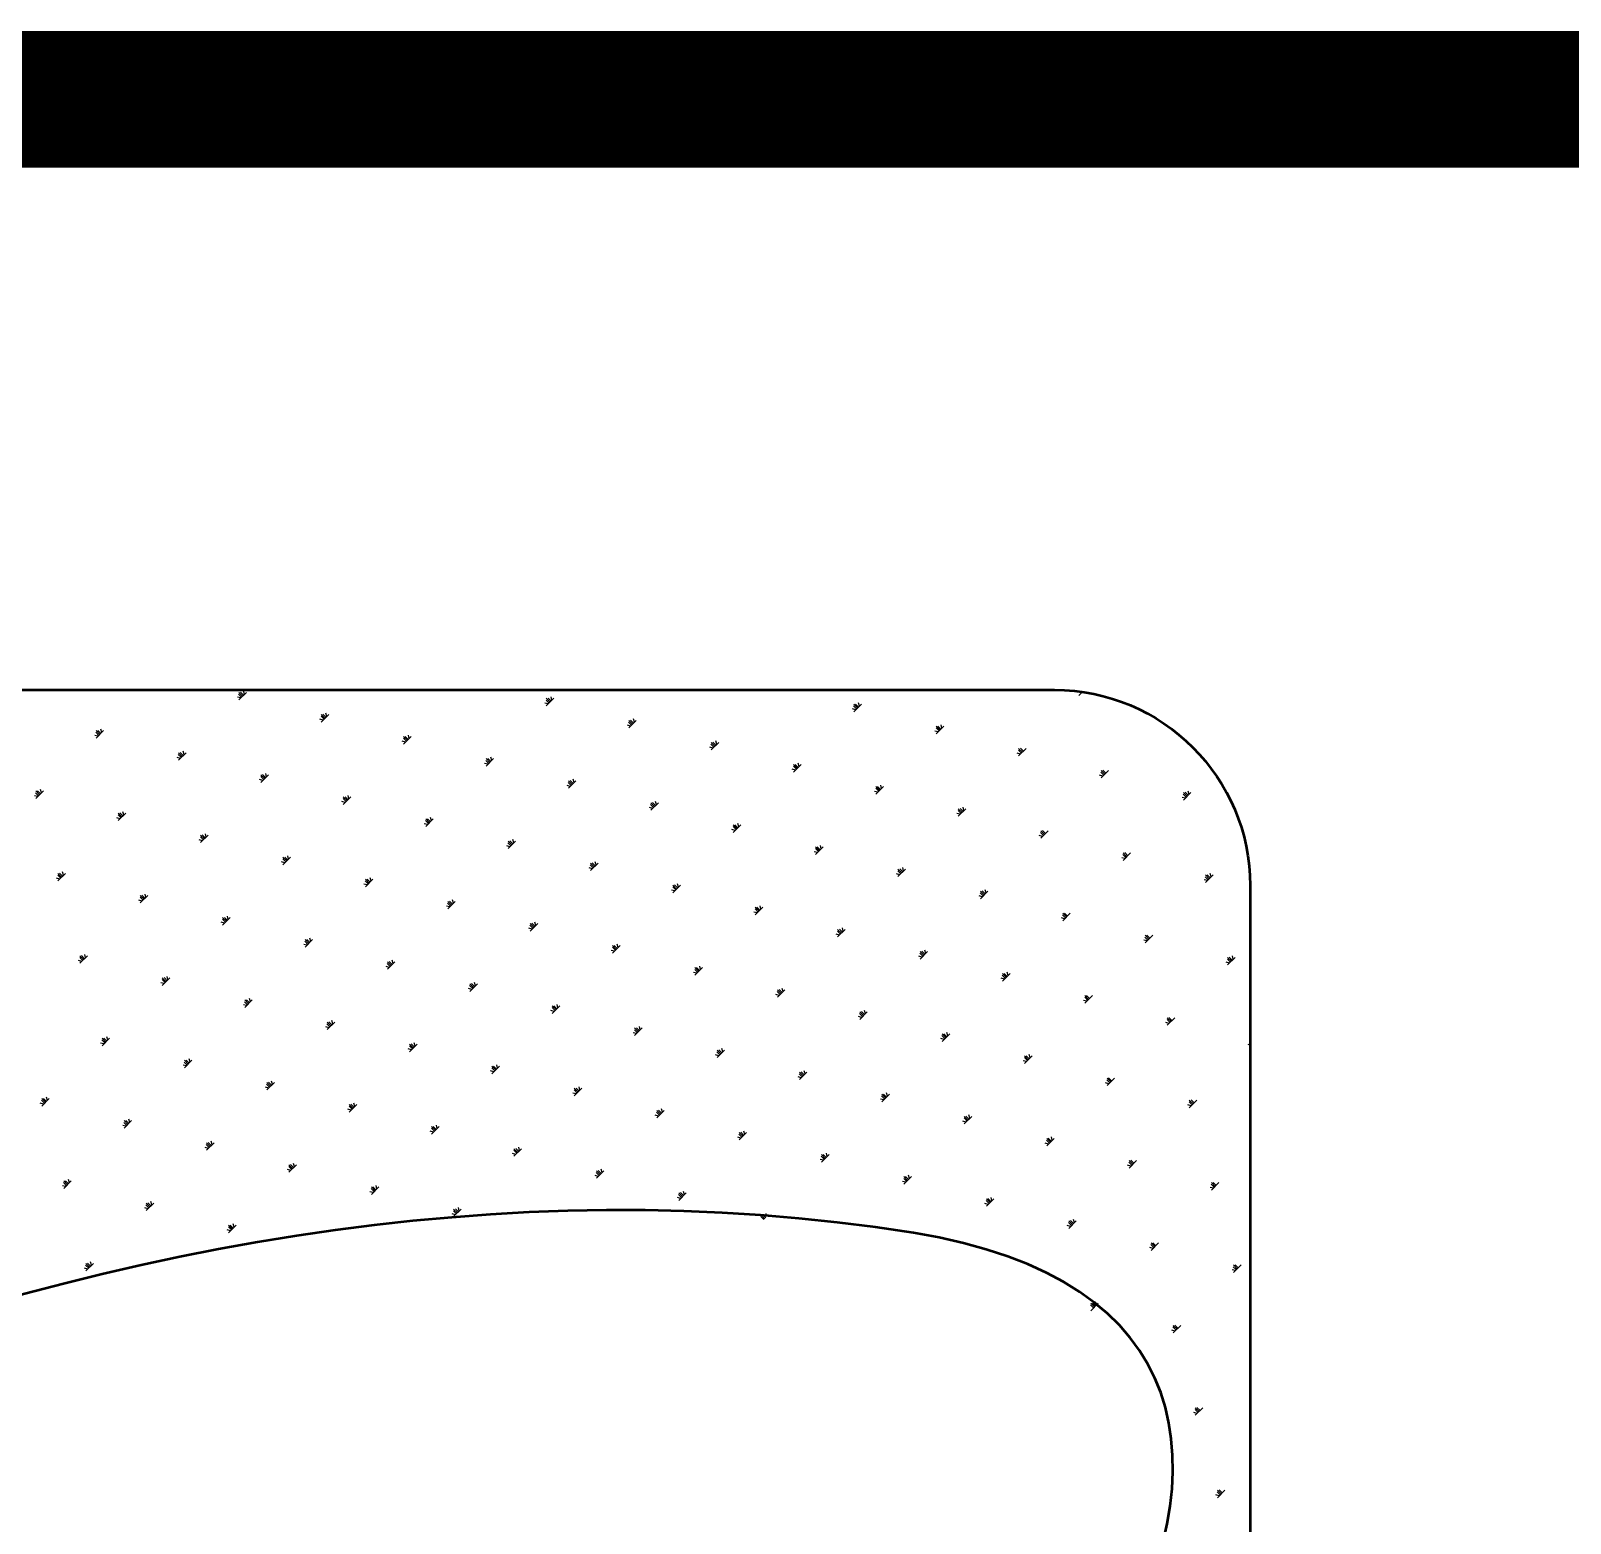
# Model space of a CAD drawing. Extents: x 962303 to 1579583, y -174742 to 224716.
# Drawn here: x 1574199 to 1575885, y 74199 to 75833 of the extents above; entities that cross this region are included whole.
import ezdxf

# ---------------------------------------------------------------- set-up
doc = ezdxf.new("R2010")
doc.units = 0
doc.header["$LTSCALE"] = 1000
doc.header["$MEASUREMENT"] = 0
doc.layers.add('PUB_TITLE', color=4, linetype='Continuous')

msp = doc.modelspace()

# ---------------------------------------------------------------- linework, layer by layer
at = {"layer": 'PUB_TITLE', "color": 4}
for p, q in [((1574429.9, 75103.4), (1574426.6, 75106.7)), ((1574431, 75104.4), (1574426.8, 75108.6)), ((1574426.8, 75100.3), (1574435.1, 75108.6)), ((1574432, 75105.5), (1574428.7, 75108.8)), ((1574433, 75106.5), (1574432.1, 75110.1)), ((1575347.3, 75105.1), (1575351.3, 75109)), ((1575350.4, 75108.2), (1575349.2, 75109.3)), ((1574428.9, 75102.4), (1574425.3, 75103.3)), ((1574765.8, 75095.9), (1574762.2, 75096.9)), ((1574766.8, 75096.9), (1574763.5, 75100.2)), ((1574767.9, 75098), (1574763.7, 75102.1)), ((1574763.7, 75093.8), (1574772, 75102.1)), ((1574768.9, 75099), (1574765.6, 75102.3)), ((1574769.9, 75100), (1574769, 75103.6)), ((1575102.7, 75089.4), (1575099.1, 75090.4)), ((1575103.7, 75090.4), (1575100.4, 75093.8)), ((1575104.8, 75091.5), (1575100.7, 75095.6)), ((1575100.7, 75087.3), (1575108.9, 75095.6)), ((1575105.8, 75092.5), (1575102.5, 75095.8)), ((1575106.8, 75093.5), (1575105.9, 75097.2)), ((1574519.2, 75078.2), (1574515.6, 75079.2)), ((1574520.2, 75079.2), (1574516.9, 75082.5)), ((1574521.2, 75080.3), (1574517.1, 75084.4)), ((1574517.1, 75076.1), (1574525.4, 75084.4)), ((1574522.3, 75081.3), (1574519, 75084.6)), ((1574523.3, 75082.3), (1574522.3, 75085.9)), ((1574856.1, 75071.7), (1574852.5, 75072.7)), ((1574857.1, 75072.7), (1574853.8, 75076)), ((1574858.1, 75073.8), (1574854, 75077.9)), ((1574854, 75069.6), (1574862.3, 75077.9)), ((1574859.2, 75074.8), (1574855.9, 75078.1)), ((1574860.2, 75075.8), (1574859.2, 75079.4)), ((1575195.1, 75067.3), (1575190.9, 75071.4)), ((1575190.9, 75063.2), (1575199.2, 75071.4)), ((1575196.1, 75068.3), (1575192.8, 75071.6)), ((1575197.1, 75069.4), (1575196.2, 75073)), ((1574272.5, 75060.5), (1574268.9, 75061.4)), ((1574273.6, 75061.5), (1574270.3, 75064.8)), ((1574274.6, 75062.5), (1574270.5, 75066.7)), ((1574270.5, 75058.4), (1574278.7, 75066.7)), ((1574275.6, 75063.6), (1574272.3, 75066.9)), ((1574276.7, 75064.6), (1574275.7, 75068.2)), ((1574609.5, 75054), (1574605.8, 75055)), ((1574610.5, 75055), (1574607.2, 75058.3)), ((1574611.5, 75056.1), (1574607.4, 75060.2)), ((1574607.4, 75051.9), (1574615.6, 75060.2)), ((1574612.5, 75057.1), (1574609.2, 75060.4)), ((1574613.6, 75058.1), (1574612.6, 75061.7)), ((1574948.4, 75049.6), (1574944.3, 75053.7)), ((1574944.3, 75045.5), (1574952.6, 75053.7)), ((1574949.5, 75050.6), (1574946.2, 75053.9)), ((1574950.5, 75051.6), (1574949.5, 75055.3)), ((1575193, 75065.2), (1575189.4, 75066.2)), ((1575194, 75066.3), (1575190.7, 75069.6)), ((1574362.8, 75036.3), (1574359.2, 75037.3)), ((1574363.9, 75037.3), (1574360.5, 75040.6)), ((1574364.9, 75038.4), (1574360.8, 75042.5)), ((1574360.8, 75034.2), (1574369, 75042.5)), ((1574365.9, 75039.4), (1574362.6, 75042.7)), ((1574366.9, 75040.4), (1574366, 75044)), ((1574703.9, 75033.9), (1574702.9, 75037.6)), ((1574946.4, 75047.5), (1574942.7, 75048.5)), ((1574947.4, 75048.6), (1574944.1, 75051.9)), ((1575283.3, 75041), (1575279.7, 75042)), ((1575284.3, 75042.1), (1575281, 75045.4)), ((1575285.3, 75043.1), (1575281.2, 75047.2)), ((1575281.2, 75039), (1575289.5, 75047.2)), ((1575286.4, 75044.1), (1575283.1, 75047.4)), ((1574457.2, 75016.2), (1574456.3, 75019.8)), ((1574699.7, 75029.8), (1574696.1, 75030.8)), ((1574700.8, 75030.8), (1574697.5, 75034.1)), ((1574701.8, 75031.9), (1574697.7, 75036)), ((1574697.7, 75027.7), (1574705.9, 75036)), ((1574702.8, 75032.9), (1574699.5, 75036.2)), ((1575036.6, 75023.3), (1575033, 75024.3)), ((1575037.7, 75024.4), (1575034.4, 75027.7)), ((1575038.7, 75025.4), (1575034.6, 75029.5)), ((1575034.6, 75021.3), (1575042.8, 75029.5)), ((1575039.7, 75026.4), (1575036.4, 75029.7)), ((1575040.8, 75027.5), (1575039.8, 75031.1)), ((1575374.6, 75017.9), (1575371.3, 75021.2)), ((1575375.6, 75018.9), (1575371.5, 75023)), ((1575371.5, 75014.8), (1575379.7, 75023)), ((1575376.6, 75019.9), (1575373.3, 75023.3)), ((1574453.1, 75012.1), (1574449.5, 75013.1)), ((1574454.1, 75013.1), (1574450.8, 75016.4)), ((1574455.2, 75014.2), (1574451, 75018.3)), ((1574451, 75010), (1574459.3, 75018.3)), ((1574456.2, 75015.2), (1574452.9, 75018.5)), ((1574790, 75005.6), (1574786.4, 75006.6)), ((1574791, 75006.7), (1574787.7, 75010)), ((1574792.1, 75007.7), (1574787.9, 75011.8)), ((1574787.9, 75003.6), (1574796.2, 75011.8)), ((1574793.1, 75008.7), (1574789.8, 75012)), ((1574794.1, 75009.8), (1574793.2, 75013.4)), ((1575127.9, 75000.2), (1575124.6, 75003.5)), ((1575129, 75001.2), (1575124.8, 75005.3)), ((1575124.8, 74997.1), (1575133.1, 75005.3)), ((1575130, 75002.2), (1575126.7, 75005.5)), ((1575131, 75003.3), (1575130.1, 75006.9)), ((1575373.5, 75016.8), (1575369.9, 75017.8)), ((1574206.5, 74994.4), (1574202.8, 74995.4)), ((1574207.5, 74995.4), (1574204.2, 74998.7)), ((1574208.5, 74996.5), (1574204.4, 75000.6)), ((1574204.4, 74992.3), (1574212.7, 75000.6)), ((1574209.6, 74997.5), (1574206.3, 75000.8)), ((1574210.6, 74998.5), (1574209.6, 75002.1)), ((1574543.4, 74987.9), (1574539.8, 74988.9)), ((1574544.4, 74988.9), (1574541.1, 74992.3)), ((1574545.4, 74990), (1574541.3, 74994.1)), ((1574541.3, 74985.8), (1574549.6, 74994.1)), ((1574546.5, 74991), (1574543.2, 74994.3)), ((1574547.5, 74992), (1574546.5, 74995.7)), ((1574882.3, 74983.5), (1574878.2, 74987.6)), ((1574878.2, 74979.4), (1574886.5, 74987.6)), ((1574883.4, 74984.5), (1574880.1, 74987.8)), ((1574884.4, 74985.6), (1574883.4, 74989.2)), ((1575126.9, 74999.1), (1575123.3, 75000.1)), ((1575463.8, 74992.7), (1575460.2, 74993.6)), ((1575464.8, 74993.7), (1575461.5, 74997)), ((1575465.9, 74994.7), (1575461.7, 74998.9)), ((1575461.7, 74990.6), (1575470, 74998.9)), ((1575466.9, 74995.8), (1575463.6, 74999.1)), ((1575467.9, 74996.8), (1575467, 75000.4)), ((1574296.7, 74970.2), (1574293.1, 74971.2)), ((1574297.8, 74971.2), (1574294.5, 74974.5)), ((1574298.8, 74972.3), (1574294.7, 74976.4)), ((1574294.7, 74968.1), (1574302.9, 74976.4)), ((1574299.8, 74973.3), (1574296.5, 74976.6)), ((1574300.9, 74974.3), (1574299.9, 74977.9)), ((1574635.7, 74965.8), (1574631.6, 74969.9)), ((1574631.6, 74961.7), (1574639.8, 74969.9)), ((1574636.7, 74966.8), (1574633.4, 74970.1)), ((1574637.8, 74967.9), (1574636.8, 74971.5)), ((1574880.3, 74981.4), (1574876.7, 74982.4)), ((1574881.3, 74982.5), (1574878, 74985.8)), ((1575217.2, 74975), (1575213.6, 74975.9)), ((1575218.2, 74976), (1575214.9, 74979.3)), ((1575219.2, 74977), (1575215.1, 74981.1)), ((1575215.1, 74972.9), (1575223.4, 74981.1)), ((1575220.3, 74978), (1575217, 74981.4)), ((1575221.3, 74979.1), (1575220.3, 74982.7)), ((1574389.1, 74948.1), (1574384.9, 74952.2)), ((1574384.9, 74944), (1574393.2, 74952.2)), ((1574390.1, 74949.1), (1574386.8, 74952.4)), ((1574391.1, 74950.1), (1574390.2, 74953.8)), ((1574633.6, 74963.7), (1574630, 74964.7)), ((1574634.7, 74964.8), (1574631.4, 74968.1)), ((1574970.5, 74957.2), (1574966.9, 74958.2)), ((1574971.6, 74958.3), (1574968.3, 74961.6)), ((1574972.6, 74959.3), (1574968.5, 74963.4)), ((1574968.5, 74955.2), (1574976.7, 74963.4)), ((1574973.6, 74960.3), (1574970.3, 74963.6)), ((1574974.7, 74961.4), (1574973.7, 74965)), ((1575308.5, 74951.8), (1575305.2, 74955.1)), ((1575309.5, 74952.8), (1575305.4, 74957)), ((1575305.4, 74948.7), (1575313.6, 74957)), ((1575310.6, 74953.9), (1575307.2, 74957.2)), ((1574387, 74946), (1574383.4, 74947)), ((1574388, 74947.1), (1574384.7, 74950.4)), ((1574723.9, 74939.5), (1574720.3, 74940.5)), ((1574724.9, 74940.6), (1574721.6, 74943.9)), ((1574726, 74941.6), (1574721.8, 74945.7)), ((1574721.8, 74937.5), (1574730.1, 74945.7)), ((1574727, 74942.6), (1574723.7, 74945.9)), ((1574728, 74943.7), (1574727.1, 74947.3)), ((1575061.9, 74934.1), (1575058.5, 74937.4)), ((1575062.9, 74935.1), (1575058.8, 74939.3)), ((1575058.8, 74931), (1575067, 74939.3)), ((1575063.9, 74936.2), (1575060.6, 74939.5)), ((1575065, 74937.2), (1575064, 74940.8)), ((1575307.5, 74950.8), (1575303.8, 74951.7)), ((1574477.3, 74921.8), (1574473.7, 74922.8)), ((1574478.3, 74922.9), (1574475, 74926.2)), ((1574479.3, 74923.9), (1574475.2, 74928)), ((1574475.2, 74919.8), (1574483.5, 74928)), ((1574480.4, 74924.9), (1574477.1, 74928.2)), ((1574481.4, 74926), (1574480.4, 74929.6)), ((1574815.2, 74916.4), (1574811.9, 74919.7)), ((1574816.3, 74917.4), (1574812.1, 74921.5)), ((1574812.1, 74913.3), (1574820.4, 74921.5)), ((1574817.3, 74918.4), (1574814, 74921.8)), ((1574818.3, 74919.5), (1574817.4, 74923.1)), ((1575060.8, 74933.1), (1575057.2, 74934)), ((1575397.7, 74926.6), (1575394.1, 74927.5)), ((1575398.8, 74927.6), (1575395.5, 74930.9)), ((1575399.8, 74928.6), (1575395.7, 74932.8)), ((1575395.7, 74924.5), (1575403.9, 74932.8)), ((1575400.8, 74929.7), (1575397.5, 74933)), ((1574230.6, 74904.1), (1574227, 74905.1)), ((1574231.7, 74905.2), (1574228.4, 74908.5)), ((1574232.7, 74906.2), (1574228.6, 74910.3)), ((1574228.6, 74902.1), (1574236.8, 74910.3)), ((1574233.7, 74907.2), (1574230.4, 74910.5)), ((1574234.8, 74908.3), (1574233.8, 74911.9)), ((1574568.6, 74898.7), (1574565.3, 74902)), ((1574569.6, 74899.7), (1574565.5, 74903.8)), ((1574565.5, 74895.6), (1574573.8, 74903.8)), ((1574570.7, 74900.7), (1574567.3, 74904)), ((1574571.7, 74901.8), (1574570.7, 74905.4)), ((1574814.2, 74915.3), (1574810.6, 74916.3)), ((1575151.1, 74908.9), (1575147.5, 74909.8)), ((1575152.1, 74909.9), (1575148.8, 74913.2)), ((1575153.2, 74910.9), (1575149, 74915.1)), ((1575149, 74906.8), (1575157.3, 74915.1)), ((1575154.2, 74912), (1575150.9, 74915.3)), ((1575155.2, 74913), (1575154.3, 74916.6)), ((1575488, 74902.4), (1575484.4, 74903.4)), ((1575489, 74903.4), (1575485.7, 74906.7)), ((1575490.1, 74904.5), (1575485.9, 74908.6)), ((1575485.9, 74900.3), (1575494.2, 74908.6)), ((1575491.1, 74905.5), (1575487.8, 74908.8)), ((1575492.1, 74906.5), (1575491.2, 74910.1)), ((1574323, 74882), (1574318.9, 74886.1)), ((1574318.9, 74877.9), (1574327.1, 74886.1)), ((1574324, 74883), (1574320.7, 74886.3)), ((1574325.1, 74884.1), (1574324.1, 74887.7)), ((1574567.6, 74897.6), (1574563.9, 74898.6)), ((1574904.5, 74891.2), (1574900.9, 74892.1)), ((1574905.5, 74892.2), (1574902.2, 74895.5)), ((1574906.5, 74893.2), (1574902.4, 74897.4)), ((1574902.4, 74889.1), (1574910.7, 74897.4)), ((1574907.6, 74894.3), (1574904.3, 74897.6)), ((1574908.6, 74895.3), (1574907.6, 74898.9)), ((1575241.4, 74884.7), (1575237.8, 74885.6)), ((1575242.4, 74885.7), (1575239.1, 74889)), ((1575243.4, 74886.7), (1575239.3, 74890.9)), ((1575239.3, 74882.6), (1575247.6, 74890.9)), ((1575244.5, 74887.8), (1575241.2, 74891.1)), ((1575245.5, 74888.8), (1575244.5, 74892.4)), ((1574320.9, 74879.9), (1574317.3, 74880.9)), ((1574322, 74881), (1574318.7, 74884.3)), ((1574657.8, 74873.5), (1574654.2, 74874.4)), ((1574658.9, 74874.5), (1574655.6, 74877.8)), ((1574659.9, 74875.5), (1574655.8, 74879.6)), ((1574655.8, 74871.4), (1574664, 74879.6)), ((1574660.9, 74876.5), (1574657.6, 74879.9)), ((1574662, 74877.6), (1574661, 74881.2)), ((1574994.7, 74867), (1574991.1, 74867.9)), ((1574995.8, 74868), (1574992.5, 74871.3)), ((1574996.8, 74869), (1574992.7, 74873.2)), ((1574992.7, 74864.9), (1575000.9, 74873.2)), ((1574997.8, 74870.1), (1574994.5, 74873.4)), ((1574998.9, 74871.1), (1574997.9, 74874.7)), ((1574411.2, 74855.7), (1574407.6, 74856.7)), ((1574412.2, 74856.8), (1574408.9, 74860.1)), ((1574413.3, 74857.8), (1574409.1, 74861.9)), ((1574409.1, 74853.7), (1574417.4, 74861.9)), ((1574414.3, 74858.8), (1574411, 74862.1)), ((1574415.3, 74859.9), (1574414.4, 74863.5)), ((1574749.1, 74850.3), (1574745.8, 74853.6)), ((1574750.2, 74851.3), (1574746, 74855.5)), ((1574746, 74847.2), (1574754.3, 74855.5)), ((1574751.2, 74852.4), (1574747.9, 74855.7)), ((1574752.2, 74853.4), (1574751.3, 74857)), ((1575331.6, 74860.5), (1575328, 74861.5)), ((1575332.7, 74861.5), (1575329.4, 74864.8)), ((1575333.7, 74862.6), (1575329.6, 74866.7)), ((1575329.6, 74858.4), (1575337.8, 74866.7)), ((1575334.7, 74863.6), (1575331.4, 74866.9)), ((1574502.5, 74832.6), (1574499.2, 74835.9)), ((1574503.5, 74833.6), (1574499.4, 74837.8)), ((1574499.4, 74829.5), (1574507.7, 74837.8)), ((1574504.6, 74834.7), (1574501.3, 74838)), ((1574505.6, 74835.7), (1574504.6, 74839.3)), ((1574748.1, 74849.3), (1574744.5, 74850.2)), ((1575085, 74842.8), (1575081.4, 74843.7)), ((1575086, 74843.8), (1575082.7, 74847.1)), ((1575087.1, 74844.8), (1575082.9, 74849)), ((1575082.9, 74840.7), (1575091.2, 74849)), ((1575088.1, 74845.9), (1575084.8, 74849.2)), ((1575089.1, 74846.9), (1575088.2, 74850.5)), ((1575421.9, 74836.3), (1575418.3, 74837.3)), ((1575422.9, 74837.3), (1575419.6, 74840.6)), ((1575424, 74838.4), (1575419.9, 74842.5)), ((1575419.9, 74834.2), (1575428.1, 74842.5)), ((1575425, 74839.4), (1575421.7, 74842.7)), ((1574255.9, 74814.9), (1574252.6, 74818.2)), ((1574256.9, 74815.9), (1574252.8, 74820)), ((1574252.8, 74811.8), (1574261, 74820)), ((1574257.9, 74816.9), (1574254.6, 74820.3)), ((1574259, 74818), (1574258, 74821.6)), ((1574501.5, 74831.6), (1574497.9, 74832.5)), ((1574838.4, 74825.1), (1574834.8, 74826)), ((1574839.4, 74826.1), (1574836.1, 74829.4)), ((1574840.4, 74827.1), (1574836.3, 74831.3)), ((1574836.3, 74823), (1574844.6, 74831.3)), ((1574841.5, 74828.2), (1574838.2, 74831.5)), ((1574842.5, 74829.2), (1574841.5, 74832.8)), ((1575175.3, 74818.6), (1575171.7, 74819.6)), ((1575176.3, 74819.6), (1575173, 74822.9)), ((1575177.3, 74820.7), (1575173.2, 74824.8)), ((1575173.2, 74816.5), (1575181.5, 74824.8)), ((1575178.4, 74821.7), (1575175.1, 74825)), ((1575179.4, 74822.7), (1575178.4, 74826.3)), ((1575514.3, 74814.2), (1575510.1, 74818.3)), ((1575510.1, 74810), (1575518.4, 74818.3)), ((1575515.3, 74815.2), (1575512, 74818.5)), ((1575516.3, 74816.2), (1575515.4, 74819.9)), ((1574254.8, 74813.8), (1574251.2, 74814.8)), ((1574591.7, 74807.4), (1574588.1, 74808.3)), ((1574592.8, 74808.4), (1574589.5, 74811.7)), ((1574593.8, 74809.4), (1574589.7, 74813.6)), ((1574589.7, 74805.3), (1574597.9, 74813.6)), ((1574594.8, 74810.5), (1574591.5, 74813.8)), ((1574595.9, 74811.5), (1574594.9, 74815.1)), ((1574928.7, 74800.9), (1574925, 74801.9)), ((1574929.7, 74801.9), (1574926.4, 74805.2)), ((1574930.7, 74803), (1574926.6, 74807.1)), ((1574926.6, 74798.8), (1574934.8, 74807.1)), ((1574931.7, 74804), (1574928.4, 74807.3)), ((1574932.8, 74805), (1574931.8, 74808.6)), ((1575267.6, 74796.5), (1575263.5, 74800.6)), ((1575263.5, 74792.3), (1575271.8, 74800.6)), ((1575268.7, 74797.5), (1575265.4, 74800.8)), ((1575269.7, 74798.5), (1575268.7, 74802.1)), ((1575512.2, 74812.1), (1575508.6, 74813.1)), ((1575513.2, 74813.1), (1575509.9, 74816.4)), ((1574345.1, 74789.7), (1574341.5, 74790.6)), ((1574346.1, 74790.7), (1574342.8, 74794)), ((1574347.2, 74791.7), (1574343, 74795.9)), ((1574343, 74787.6), (1574351.3, 74795.9)), ((1574348.2, 74792.8), (1574344.9, 74796.1)), ((1574349.2, 74793.8), (1574348.3, 74797.4)), ((1574682, 74783.2), (1574678.4, 74784.1)), ((1574683.1, 74784.2), (1574679.7, 74787.5)), ((1574684.1, 74785.2), (1574680, 74789.4)), ((1574680, 74781.1), (1574688.2, 74789.4)), ((1574685.1, 74786.3), (1574681.8, 74789.6)), ((1574686.1, 74787.3), (1574685.2, 74790.9)), ((1575023.1, 74780.8), (1575022.1, 74784.4)), ((1575265.6, 74794.4), (1575261.9, 74795.4)), ((1575266.6, 74795.4), (1575263.3, 74798.7)), ((1574436.4, 74766.5), (1574433.1, 74769.8)), ((1574437.5, 74767.5), (1574433.3, 74771.7)), ((1574433.3, 74763.4), (1574441.6, 74771.7)), ((1574438.5, 74768.6), (1574435.2, 74771.9)), ((1574439.5, 74769.6), (1574438.5, 74773.2)), ((1574776.4, 74763.1), (1574775.5, 74766.7)), ((1575018.9, 74776.7), (1575015.3, 74777.7)), ((1575020, 74777.7), (1575016.7, 74781)), ((1575021, 74778.8), (1575016.9, 74782.9)), ((1575016.9, 74774.6), (1575025.1, 74782.9)), ((1575022, 74779.8), (1575018.7, 74783.1)), ((1575355.8, 74770.2), (1575352.2, 74771.2)), ((1575356.9, 74771.2), (1575353.6, 74774.6)), ((1575357.9, 74772.3), (1575353.8, 74776.4)), ((1575353.8, 74768.2), (1575362, 74776.4)), ((1575358.9, 74773.3), (1575355.6, 74776.6)), ((1574435.4, 74765.5), (1574431.8, 74766.4)), ((1574772.3, 74759), (1574768.7, 74760)), ((1574773.3, 74760), (1574770, 74763.3)), ((1574774.4, 74761.1), (1574770.2, 74765.2)), ((1574770.2, 74756.9), (1574778.5, 74765.2)), ((1574775.4, 74762.1), (1574772.1, 74765.4)), ((1575109.2, 74752.5), (1575105.6, 74753.5)), ((1575110.2, 74753.5), (1575106.9, 74756.8)), ((1575111.3, 74754.6), (1575107.1, 74758.7)), ((1575107.1, 74750.4), (1575115.4, 74758.7)), ((1575112.3, 74755.6), (1575109, 74758.9)), ((1575113.3, 74756.6), (1575112.4, 74760.2)), ((1575447.1, 74747.1), (1575443.8, 74750.4)), ((1575448.2, 74748.1), (1575444, 74752.2)), ((1575444, 74744), (1575452.3, 74752.2)), ((1575449.2, 74749.1), (1575445.9, 74752.4)), ((1574525.7, 74741.3), (1574522, 74742.2)), ((1574526.7, 74742.3), (1574523.4, 74745.6)), ((1574527.7, 74743.3), (1574523.6, 74747.5)), ((1574523.6, 74739.2), (1574531.9, 74747.5)), ((1574528.8, 74744.4), (1574525.5, 74747.7)), ((1574529.8, 74745.4), (1574528.8, 74749)), ((1574862.6, 74734.8), (1574859, 74735.8)), ((1574863.6, 74735.8), (1574860.3, 74739.1)), ((1574864.6, 74736.9), (1574860.5, 74741)), ((1574860.5, 74732.7), (1574868.8, 74741)), ((1574865.7, 74737.9), (1574862.4, 74741.2)), ((1574866.7, 74738.9), (1574865.7, 74742.5)), ((1575201.5, 74730.4), (1575197.4, 74734.5)), ((1575197.4, 74726.3), (1575205.7, 74734.5)), ((1575202.6, 74731.4), (1575199.3, 74734.7)), ((1575203.6, 74732.4), (1575202.6, 74736.1)), ((1575446.1, 74746), (1575442.5, 74747)), ((1574279, 74723.6), (1574275.4, 74724.5)), ((1574280.1, 74724.6), (1574276.8, 74727.9)), ((1574281.1, 74725.6), (1574277, 74729.8)), ((1574277, 74721.5), (1574285.2, 74729.8)), ((1574282.1, 74726.7), (1574278.8, 74730)), ((1574283.2, 74727.7), (1574282.2, 74731.3)), ((1574615.9, 74717.1), (1574612.3, 74718.1)), ((1574617, 74718.1), (1574613.7, 74721.4)), ((1574618, 74719.2), (1574613.9, 74723.3)), ((1574613.9, 74715), (1574622.1, 74723.3)), ((1574619, 74720.2), (1574615.7, 74723.5)), ((1574620.1, 74721.2), (1574619.1, 74724.8)), ((1574954.9, 74712.7), (1574950.8, 74716.8)), ((1574950.8, 74708.5), (1574959, 74716.8)), ((1574955.9, 74713.7), (1574952.6, 74717)), ((1574957, 74714.7), (1574956, 74718.4)), ((1575199.5, 74728.3), (1575195.9, 74729.3)), ((1575200.5, 74729.4), (1575197.2, 74732.7)), ((1575534.9, 74722.2), (1575532.8, 74722.8)), ((1575534.9, 74725.4), (1575534.1, 74726.2)), ((1575534.9, 74727.5), (1575534.3, 74728)), ((1575534.3, 74719.8), (1575534.9, 74720.3)), ((1574369.3, 74699.4), (1574365.7, 74700.4)), ((1574370.3, 74700.4), (1574367, 74703.7)), ((1574371.4, 74701.5), (1574367.2, 74705.6)), ((1574367.2, 74697.3), (1574375.5, 74705.6)), ((1574372.4, 74702.5), (1574369.1, 74705.8)), ((1574373.4, 74703.5), (1574372.5, 74707.1)), ((1574709.3, 74696), (1574706, 74699.3)), ((1574710.3, 74697), (1574709.4, 74700.6)), ((1574952.8, 74710.6), (1574949.2, 74711.6)), ((1574953.9, 74711.6), (1574950.6, 74714.9)), ((1575289.7, 74704.1), (1575286.1, 74705.1)), ((1575290.8, 74705.2), (1575287.5, 74708.5)), ((1575291.8, 74706.2), (1575287.7, 74710.3)), ((1575287.7, 74702.1), (1575295.9, 74710.3)), ((1575292.8, 74707.2), (1575289.5, 74710.5)), ((1575293.9, 74708.3), (1575292.9, 74711.9)), ((1574463.7, 74679.3), (1574462.7, 74682.9)), ((1574706.2, 74692.9), (1574702.6, 74693.9)), ((1574707.2, 74693.9), (1574703.9, 74697.2)), ((1574708.3, 74695), (1574704.1, 74699.1)), ((1574704.1, 74690.8), (1574712.4, 74699.1)), ((1575043.1, 74686.4), (1575039.5, 74687.4)), ((1575044.1, 74687.5), (1575040.8, 74690.8)), ((1575045.2, 74688.5), (1575041, 74692.6)), ((1575041, 74684.4), (1575049.3, 74692.6)), ((1575046.2, 74689.5), (1575042.9, 74692.8)), ((1575047.2, 74690.6), (1575046.3, 74694.2)), ((1575381.1, 74681), (1575377.7, 74684.3)), ((1575382.1, 74682), (1575378, 74686.1)), ((1575378, 74677.9), (1575386.2, 74686.1)), ((1575383.1, 74683), (1575379.8, 74686.3)), ((1574459.6, 74675.2), (1574456, 74676.2)), ((1574460.6, 74676.2), (1574457.3, 74679.5)), ((1574461.6, 74677.3), (1574457.5, 74681.4)), ((1574457.5, 74673.1), (1574465.8, 74681.4)), ((1574462.7, 74678.3), (1574459.4, 74681.6)), ((1574796.5, 74668.7), (1574792.9, 74669.7)), ((1574797.5, 74669.7), (1574794.2, 74673.1)), ((1574798.5, 74670.8), (1574794.4, 74674.9)), ((1574794.4, 74666.7), (1574802.7, 74674.9)), ((1574799.6, 74671.8), (1574796.3, 74675.1)), ((1574800.6, 74672.8), (1574799.6, 74676.5)), ((1575134.4, 74663.3), (1575131.1, 74666.6)), ((1575135.5, 74664.3), (1575131.3, 74668.4)), ((1575131.3, 74660.2), (1575139.6, 74668.4)), ((1575136.5, 74665.3), (1575133.2, 74668.6)), ((1575137.5, 74666.4), (1575136.5, 74670)), ((1575380, 74679.9), (1575376.4, 74680.9)), ((1574212.9, 74657.5), (1574209.3, 74658.5)), ((1574214, 74658.5), (1574210.7, 74661.8)), ((1574215, 74659.6), (1574210.9, 74663.7)), ((1574210.9, 74655.4), (1574219.1, 74663.7)), ((1574216, 74660.6), (1574212.7, 74663.9)), ((1574217.1, 74661.6), (1574216.1, 74665.2)), ((1574549.8, 74651), (1574546.2, 74652)), ((1574550.9, 74652), (1574547.6, 74655.3)), ((1574551.9, 74653.1), (1574547.8, 74657.2)), ((1574547.8, 74648.9), (1574556, 74657.2)), ((1574552.9, 74654.1), (1574549.6, 74657.4)), ((1574554, 74655.1), (1574553, 74658.7)), ((1574887.8, 74645.6), (1574884.5, 74648.9)), ((1574888.8, 74646.6), (1574884.7, 74650.7)), ((1574884.7, 74642.5), (1574892.9, 74650.7)), ((1574889.9, 74647.6), (1574886.5, 74650.9)), ((1574890.9, 74648.7), (1574889.9, 74652.3)), ((1575133.4, 74662.2), (1575129.8, 74663.2)), ((1575470.3, 74655.8), (1575466.7, 74656.7)), ((1575471.3, 74656.8), (1575468, 74660.1)), ((1575472.4, 74657.8), (1575468.2, 74661.9)), ((1575468.2, 74653.7), (1575476.5, 74661.9)), ((1575473.4, 74658.9), (1575470.1, 74662.2)), ((1574303.2, 74633.3), (1574299.6, 74634.3)), ((1574304.2, 74634.3), (1574300.9, 74637.6)), ((1574305.3, 74635.4), (1574301.1, 74639.5)), ((1574301.1, 74631.2), (1574309.4, 74639.5)), ((1574306.3, 74636.4), (1574303, 74639.7)), ((1574307.3, 74637.4), (1574306.4, 74641)), ((1574642.2, 74628.9), (1574638.1, 74633)), ((1574638.1, 74624.8), (1574646.3, 74633)), ((1574643.2, 74629.9), (1574639.9, 74633.2)), ((1574644.3, 74630.9), (1574643.3, 74634.6)), ((1574886.8, 74644.5), (1574883.1, 74645.5)), ((1575223.7, 74638), (1575220, 74639)), ((1575224.7, 74639.1), (1575221.4, 74642.4)), ((1575225.7, 74640.1), (1575221.6, 74644.2)), ((1575221.6, 74636), (1575229.9, 74644.2)), ((1575226.8, 74641.1), (1575223.5, 74644.4)), ((1575227.8, 74642.2), (1575226.8, 74645.8)), ((1574395.6, 74611.2), (1574391.4, 74615.3)), ((1574391.4, 74607), (1574399.7, 74615.3)), ((1574396.6, 74612.2), (1574393.3, 74615.5)), ((1574397.6, 74613.2), (1574396.7, 74616.9)), ((1574640.1, 74626.8), (1574636.5, 74627.8)), ((1574641.2, 74627.9), (1574637.8, 74631.2)), ((1574977, 74620.3), (1574973.4, 74621.3)), ((1574978.1, 74621.4), (1574974.8, 74624.7)), ((1574979.1, 74622.4), (1574975, 74626.5)), ((1574975, 74618.3), (1574983.2, 74626.5)), ((1574980.1, 74623.4), (1574976.8, 74626.7)), ((1574981.2, 74624.5), (1574980.2, 74628.1)), ((1575315, 74614.9), (1575311.7, 74618.2)), ((1575316, 74615.9), (1575311.9, 74620.1)), ((1575311.9, 74611.8), (1575320.1, 74620.1)), ((1575317, 74617), (1575313.7, 74620.3)), ((1575318.1, 74618), (1575317.1, 74621.6)), ((1574393.5, 74609.1), (1574389.9, 74610.1)), ((1574394.5, 74610.1), (1574391.2, 74613.4)), ((1574730.4, 74602.6), (1574726.8, 74603.6)), ((1574731.4, 74603.7), (1574728.1, 74607)), ((1574732.5, 74604.7), (1574728.3, 74608.8)), ((1574728.3, 74600.6), (1574736.6, 74608.8)), ((1574733.5, 74605.7), (1574730.2, 74609)), ((1574734.5, 74606.8), (1574733.6, 74610.4)), ((1575068.3, 74597.2), (1575065, 74600.5)), ((1575069.4, 74598.2), (1575065.2, 74602.3)), ((1575065.2, 74594.1), (1575073.5, 74602.3)), ((1575070.4, 74599.2), (1575067.1, 74602.6)), ((1575071.4, 74600.3), (1575070.5, 74603.9)), ((1575313.9, 74613.9), (1575310.3, 74614.8)), ((1574483.8, 74584.9), (1574480.2, 74585.9)), ((1574484.8, 74586), (1574481.5, 74589.3)), ((1574485.8, 74587), (1574481.7, 74591.1)), ((1574481.7, 74582.9), (1574490, 74591.1)), ((1574486.9, 74588), (1574483.6, 74591.3)), ((1574487.9, 74589.1), (1574486.9, 74592.7)), ((1574821.7, 74579.5), (1574818.4, 74582.8)), ((1574822.7, 74580.5), (1574818.6, 74584.6)), ((1574818.6, 74576.4), (1574826.9, 74584.6)), ((1574823.8, 74581.5), (1574820.5, 74584.8)), ((1574824.8, 74582.6), (1574823.8, 74586.2)), ((1575067.3, 74596.1), (1575063.7, 74597.1)), ((1575404.2, 74589.7), (1575400.6, 74590.6)), ((1575405.2, 74590.7), (1575401.9, 74594)), ((1575406.3, 74591.7), (1575402.1, 74595.9)), ((1575402.1, 74587.6), (1575410.4, 74595.9)), ((1575407.3, 74592.8), (1575404, 74596.1)), ((1574237.1, 74567.2), (1574233.5, 74568.2)), ((1574238.2, 74568.2), (1574234.9, 74571.6)), ((1574239.2, 74569.3), (1574235.1, 74573.4)), ((1574235.1, 74565.2), (1574243.3, 74573.4)), ((1574240.2, 74570.3), (1574236.9, 74573.6)), ((1574241.3, 74571.3), (1574240.3, 74575)), ((1574575.1, 74561.8), (1574571.8, 74565.1)), ((1574576.1, 74562.8), (1574572, 74566.9)), ((1574572, 74558.7), (1574580.2, 74566.9)), ((1574577.1, 74563.8), (1574573.8, 74567.1)), ((1574578.2, 74564.9), (1574577.2, 74568.5)), ((1574820.7, 74578.4), (1574817.1, 74579.4)), ((1575157.6, 74572), (1575154, 74572.9)), ((1575158.6, 74573), (1575155.3, 74576.3)), ((1575159.6, 74574), (1575155.5, 74578.2)), ((1575155.5, 74569.9), (1575163.8, 74578.2)), ((1575160.7, 74575.1), (1575157.4, 74578.4)), ((1575161.7, 74576.1), (1575160.7, 74579.7)), ((1575494.5, 74565.5), (1575490.9, 74566.4)), ((1575495.5, 74566.5), (1575492.2, 74569.8)), ((1575496.5, 74567.5), (1575492.4, 74571.7)), ((1575492.4, 74563.4), (1575500.7, 74571.7)), ((1575497.6, 74568.6), (1575494.3, 74571.9)), ((1574329.5, 74545.1), (1574325.3, 74549.2)), ((1574325.3, 74541), (1574333.6, 74549.2)), ((1574330.5, 74546.1), (1574327.2, 74549.4)), ((1574331.5, 74547.2), (1574330.6, 74550.8)), ((1574574, 74560.7), (1574570.4, 74561.7)), ((1574910.9, 74554.3), (1574907.3, 74555.2)), ((1574912, 74555.3), (1574908.7, 74558.6)), ((1574913, 74556.3), (1574908.9, 74560.4)), ((1574908.9, 74552.2), (1574917.1, 74560.4)), ((1574914, 74557.4), (1574910.7, 74560.7)), ((1574915.1, 74558.4), (1574914.1, 74562)), ((1575247.8, 74547.8), (1575244.2, 74548.7)), ((1575248.9, 74548.8), (1575245.6, 74552.1)), ((1575249.9, 74549.8), (1575245.8, 74554)), ((1575245.8, 74545.7), (1575254, 74554)), ((1575250.9, 74550.9), (1575247.6, 74554.2)), ((1575252, 74551.9), (1575251, 74555.5)), ((1574327.4, 74543), (1574323.8, 74544)), ((1574328.4, 74544.1), (1574325.1, 74547.4)), ((1574664.3, 74536.5), (1574660.7, 74537.5)), ((1574665.3, 74537.6), (1574662, 74540.9)), ((1574666.4, 74538.6), (1574662.2, 74542.7)), ((1574662.2, 74534.5), (1574670.5, 74542.7)), ((1574667.4, 74539.6), (1574664.1, 74542.9)), ((1574668.4, 74540.7), (1574667.5, 74544.3)), ((1575002.2, 74531.1), (1574998.9, 74534.4)), ((1575003.3, 74532.1), (1574999.2, 74536.3)), ((1575004.3, 74533.2), (1575001, 74536.5)), ((1575005, 74535.5), (1575004.4, 74537.8)), ((1575006.5, 74535.4), (1575007.4, 74536.3)), ((1575342.3, 74527.7), (1575341.3, 74531.3)), ((1574417.7, 74518.8), (1574414.1, 74519.8)), ((1574418.7, 74519.9), (1574415.4, 74523.2)), ((1574419.7, 74520.9), (1574415.6, 74525)), ((1574415.6, 74516.8), (1574423.9, 74525)), ((1574420.8, 74521.9), (1574417.5, 74525.2)), ((1574421.8, 74523), (1574420.8, 74526.6)), ((1575338.1, 74523.6), (1575334.5, 74524.6)), ((1575339.2, 74524.6), (1575335.9, 74527.9)), ((1575340.2, 74525.6), (1575336.1, 74529.8)), ((1575336.1, 74521.5), (1575344.3, 74529.8)), ((1575341.2, 74526.7), (1575337.9, 74530)), ((1575428.4, 74499.4), (1575424.8, 74500.4)), ((1575429.4, 74500.4), (1575426.1, 74503.7)), ((1575430.5, 74501.5), (1575426.3, 74505.6)), ((1575426.3, 74497.3), (1575434.6, 74505.6)), ((1575431.5, 74502.5), (1575428.2, 74505.8)), ((1574262.4, 74478), (1574259, 74481.3)), ((1574263.4, 74479), (1574259.3, 74483.1)), ((1574259.3, 74474.9), (1574267.5, 74483.1)), ((1574264.4, 74480), (1574261.1, 74483.3)), ((1574265.4, 74481.1), (1574264.5, 74484.7)), ((1575520.7, 74477.3), (1575516.6, 74481.4)), ((1575516.6, 74473.1), (1575524.9, 74481.4)), ((1575521.8, 74478.3), (1575518.5, 74481.6)), ((1574261.3, 74476.9), (1574257.7, 74477.9)), ((1575518.7, 74475.2), (1575515.1, 74476.2)), ((1575519.7, 74476.2), (1575516.4, 74479.5)), ((1575363.3, 74434.3), (1575360, 74437.6)), ((1575364.4, 74435.4), (1575360.2, 74439.5)), ((1575360.2, 74431.2), (1575368.5, 74439.5)), ((1575365.4, 74436.4), (1575362.1, 74439.7)), ((1575366.4, 74437.4), (1575365.5, 74441)), ((1575453.6, 74410.2), (1575450.3, 74413.5)), ((1575454.7, 74411.2), (1575450.5, 74415.3)), ((1575450.5, 74407.1), (1575458.8, 74415.3)), ((1575455.7, 74412.2), (1575452.4, 74415.5)), ((1575452.6, 74409.1), (1575449, 74410.1)), ((1575476.8, 74318.8), (1575473.2, 74319.8)), ((1575477.8, 74319.9), (1575474.5, 74323.2)), ((1575478.8, 74320.9), (1575474.7, 74325)), ((1575474.7, 74316.8), (1575483, 74325)), ((1575479.9, 74321.9), (1575476.6, 74325.2)), ((1575501, 74228.6), (1575497.4, 74229.5)), ((1575502, 74229.6), (1575498.7, 74232.9)), ((1575503, 74230.6), (1575498.9, 74234.8)), ((1575498.9, 74226.5), (1575507.2, 74234.8)), ((1575504.1, 74231.7), (1575500.8, 74235))]:
    msp.add_line(p, q, dxfattribs=at)
at = {"layer": 'PUB_TITLE', "const_width": 150}
msp.add_lwpolyline([(1338083.3, 15758.1), (1578083.3, 15758.1), (1578083.3, 75758.1), (1338083.3, 75758.1)], close=True, dxfattribs=at)
at = {"layer": 'PUB_TITLE', "color": 4, "const_width": 52.2}
msp.add_lwpolyline([(1570321.8, 68211.5), (1578083.3, 68211.5), (1578083.3, 75758.1), (1570321.8, 75758.1)], close=True, dxfattribs=at)
at = {"layer": 'PUB_TITLE', "color": 4, "lineweight": 53}
for points, knots in [([(1572784, 73727.1), (1572784, 74310.5), (1572784, 74896.9), (1572784, 74896.9), (1572784, 75014.8), (1572880.4, 75111.3), (1572998.4, 75111.3), (1572998.4, 75111.3), (1575320.5, 75111.3), (1575320.5, 75111.3), (1575438.4, 75111.3), (1575534.9, 75014.8), (1575534.9, 74896.9), (1575534.9, 74896.9), (1575534.9, 74423.5), (1575534.9, 73904.2)], [6.497483, 6.497483, 6.497483, 6.497483, 7, 7, 7, 8, 8, 8, 9, 9, 9, 10, 10, 10, 10.451509, 10.451509, 10.451509, 10.451509]), ([(1575165.9, 74516.5), (1575785.2, 74417), (1575292, 73693.3), (1574647.5, 73417.3), (1575102.2, 73736), (1575400.9, 74335.4), (1574615.1, 74139.8), (1574615.1, 74139.8), (1574496.9, 73347.6), (1574496.9, 73347.6), (1574178.4, 73198.9), (1573949.7, 73161.7), (1573801.9, 73180.3), (1573801.9, 73180.3), (1573910.3, 74023.6), (1573910.3, 74023.6), (1573373.3, 74021.1), (1572676.4, 73606.2), (1572586.6, 73570.7), (1573309, 74170.5), (1574277.9, 74659.1), (1575165.9, 74516.5)], [0, 0, 0, 0, 1, 1, 1, 2, 2, 2, 3, 3, 3, 4, 4, 4, 5, 5, 5, 6, 6, 6, 7, 7, 7, 7])]:
    msp.add_open_spline(points, degree=3, knots=knots, dxfattribs=at)

doc.saveas('drawing.dxf')
